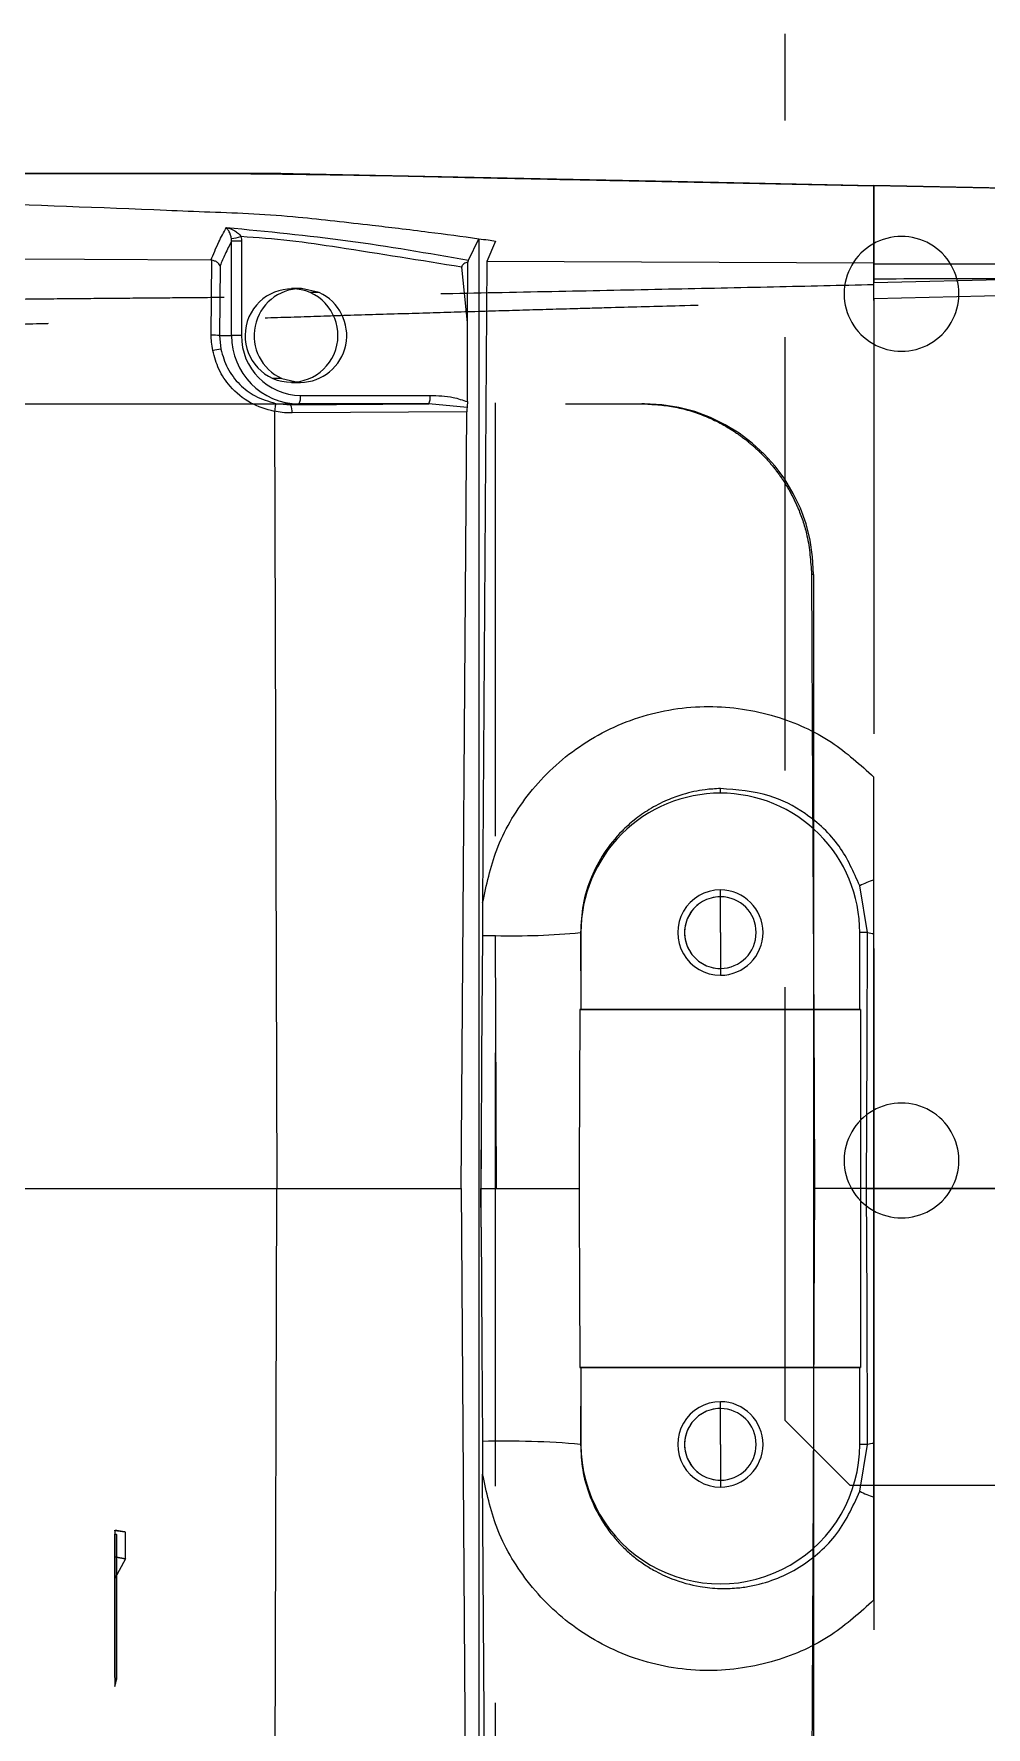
# Model space of a CAD drawing. Header units: millimetres. Extents: x 126 to 938, y 244 to 707.
# Drawn here: x 721.262 to 724.053, y 559.609 to 564.571 of the extents above; entities that cross this region are included whole.
import ezdxf

# ---------------------------------------------------------------- set-up
doc = ezdxf.new("R2010")
doc.units = ezdxf.units.MM
doc.linetypes.add('HIDDEN', pattern=[1.905, 1.27, -0.635])

msp = doc.modelspace()

# ---------------------------------------------------------------- linework, layer by layer
at = {"color": 7, "linetype": 'HIDDEN', "lineweight": 18}
for p, q in [((723.4634, 560.5074), (723.4634, 564.5714)), ((723.4634, 560.5074), (723.4634, 564.5714)), ((716.81, 564.1623), (721.8045, 564.1623)), ((721.8045, 564.1623), (721.9737, 564.1623)), ((723.1319, 564.1384), (721.9737, 564.1623)), ((723.7237, 564.1262), (723.1319, 564.1384)), ((723.7237, 564.1267), (723.7237, 564.0849)), ((723.7237, 564.1267), (723.7237, 564.0671)), ((723.7237, 564.1266), (723.7237, 564.0671)), ((723.7237, 563.8971), (723.7237, 564.0842)), ((723.7237, 563.8359), (723.7237, 563.9747)), ((723.7237, 563.9747), (723.7237, 563.842)), ((722.6149, 558.4103), (722.6149, 563.9642)), ((723.7237, 563.8971), (723.7237, 563.8529)), ((723.7237, 563.7958), (723.7237, 563.842)), ((723.7237, 563.7898), (723.7237, 563.8359)), ((723.7237, 563.7958), (723.7237, 561.2107)), ((723.7237, 563.7898), (723.7237, 561.2107)), ((721.988, 563.5615), (721.962, 563.5615)), ((720.9146, 563.4873), (723.0435, 563.4873)), ((720.9222, 563.4873), (723.0513, 563.4873)), ((723.0513, 563.4873), (723.0435, 563.4873)), ((723.5465, 562.9873), (723.541, 562.9873)), ((723.5465, 562.9873), (723.5465, 561.8495)), ((723.7237, 561.1873), (723.7237, 562.3929)), ((723.5465, 561.8495), (723.5465, 560.525)), ((723.6846, 561.7123), (722.8618, 561.7123)), ((722.8631, 561.7123), (722.8647, 561.7123)), ((723.7237, 561.1873), (723.5496, 561.1873)), ((723.7237, 561.2107), (723.7237, 561.1873)), ((723.7237, 561.2107), (723.7237, 561.1873)), ((723.7237, 561.1873), (723.7237, 559.9816)), ((726.102, 561.1873), (723.7237, 561.1873)), ((723.7237, 561.1873), (723.7237, 561.1639)), ((723.7237, 561.1873), (723.7237, 561.1639)), ((723.7237, 561.1639), (723.7237, 558.5787)), ((723.7237, 561.1639), (723.7237, 561.1639)), ((723.7237, 561.1639), (723.7237, 558.5847)), ((722.8618, 560.6623), (723.6846, 560.6623)), ((722.8647, 560.6623), (722.8631, 560.6623)), ((723.4634, 560.5074), (723.6539, 560.3169)), ((723.6539, 560.3169), (723.4634, 560.5074)), ((723.5465, 560.525), (723.5465, 559.3873)), ((724.1325, 560.3169), (723.6539, 560.3169)), ((724.1325, 560.3169), (723.6539, 560.3169)), ((721.4987, 560.184), (721.4987, 560.1855)), ((721.4987, 560.1855), (721.4987, 560.1072)), ((721.4987, 560.184), (721.4987, 560.0444)), ((721.53, 560.1802), (721.4987, 560.184)), ((721.4987, 560.1735), (721.4987, 560.1746)), ((721.4987, 559.7543), (721.4987, 560.1746)), ((721.4987, 560.1735), (721.4987, 559.7278)), ((721.5039, 560.1735), (721.4987, 560.1735)), ((721.5039, 560.1735), (721.5039, 559.7478)), ((721.53, 560.1016), (721.53, 560.1802)), ((721.4987, 560.1072), (721.4987, 560.0444)), ((721.53, 560.1016), (721.4987, 560.0444)), ((721.4987, 559.7543), (721.4987, 559.7278))]:
    msp.add_line(p, q, dxfattribs=at)
at = {"color": 7, "linetype": 'Continuous', "lineweight": 25}
for p, q in [((721.9589, 564.1623), (721.0054, 564.1623)), ((721.9737, 564.1623), (721.9589, 564.1623)), ((721.9853, 564.162), (722.0269, 564.1612)), ((722.0269, 564.1612), (722.0642, 564.1604)), ((722.0929, 564.1598), (722.6235, 564.1489)), ((722.6237, 564.1489), (723.7237, 564.1262)), ((723.7237, 564.0849), (723.7237, 564.1267)), ((723.7237, 563.8989), (723.7237, 564.0842)), ((721.8412, 563.9638), (721.8408, 563.9712)), ((722.5351, 563.908), (722.5656, 563.9711)), ((722.5656, 563.9711), (722.5656, 558.4034)), ((721.8412, 563.6873), (721.8412, 563.9638)), ((721.8701, 563.9638), (721.8412, 563.9638)), ((721.8701, 563.9638), (721.8701, 563.6873)), ((722.6149, 563.9642), (722.589, 563.9041)), ((721.4102, 563.9096), (721.0224, 563.9115)), ((721.7804, 563.9078), (721.4102, 563.9096)), ((721.7829, 563.9077), (721.7804, 563.9078)), ((721.7814, 563.6881), (721.7829, 563.9077)), ((721.8074, 563.8917), (721.806, 563.6873)), ((722.5322, 563.7254), (722.5161, 563.8876)), ((722.5322, 563.7254), (722.5335, 563.902)), ((722.589, 563.9041), (722.5769, 562.0244)), ((723.7237, 563.8989), (722.589, 563.9041)), ((723.7237, 563.8529), (723.7237, 563.8989)), ((722.0428, 563.8248), (722.0168, 563.8248)), ((722.0976, 563.813), (722.0716, 563.813)), ((722.5322, 563.4934), (722.5322, 563.7254)), ((721.806, 563.6873), (721.8098, 563.6471)), ((721.806, 563.6873), (721.8412, 563.6873)), ((721.8701, 563.6873), (721.8412, 563.6873)), ((722.0168, 563.5498), (722.0428, 563.5498)), ((721.9693, 563.4884), (722.0137, 563.4843)), ((722.0137, 563.4843), (722.0386, 563.4868)), ((722.0137, 563.4843), (722.4189, 563.4868)), ((722.4189, 563.4868), (722.0386, 563.4868)), ((722.0428, 563.5118), (722.4231, 563.5118)), ((722.5312, 563.4763), (722.4189, 563.4868)), ((721.9665, 563.4644), (721.9737, 561.1873)), ((722.5303, 563.4634), (722.0183, 563.4602)), ((722.5141, 561.1873), (722.5303, 563.4634)), ((723.7237, 562.0918), (723.7237, 562.3929)), ((723.2737, 562.346), (723.2737, 562.3595)), ((723.7237, 561.9344), (723.7237, 562.0918)), ((723.2737, 562.0423), (723.2737, 562.0623)), ((723.2737, 561.9373), (723.2737, 562.0423)), ((723.7049, 561.9373), (723.6823, 562.0746)), ((722.5769, 562.0244), (722.5762, 561.9285)), ((722.864, 561.9373), (722.865, 561.9373)), ((722.864, 561.9373), (722.8647, 561.7123)), ((722.865, 561.9373), (722.865, 561.7123)), ((723.2737, 561.9373), (723.2737, 561.8323)), ((723.7049, 561.9373), (723.6825, 561.9373)), ((723.6825, 561.7123), (723.6825, 561.9373)), ((723.7237, 561.1873), (723.7237, 561.9344)), ((722.6172, 561.1873), (722.615, 561.9285)), ((723.2737, 561.8323), (723.2737, 561.8123)), ((722.8618, 561.7123), (722.8631, 561.7123)), ((722.865, 561.7123), (722.8647, 561.7123)), ((722.865, 561.7123), (723.6825, 561.7123)), ((723.6846, 561.7123), (723.6825, 561.7123)), ((723.6846, 561.7123), (723.6846, 560.6623)), ((722.5722, 561.3004), (722.5715, 561.1873)), ((722.5725, 561.1873), (722.5722, 561.3004)), ((713.0737, 561.1873), (721.9737, 561.1873)), ((721.9665, 558.9101), (721.9737, 561.1873)), ((721.9737, 561.1873), (722.5141, 561.1873)), ((722.5141, 561.1873), (722.5303, 558.9112)), ((722.5715, 561.1873), (722.5725, 561.1873)), ((722.5722, 561.0741), (722.5715, 561.1873)), ((722.5722, 561.0741), (722.5725, 561.1873)), ((722.5725, 561.1873), (722.6172, 561.1873)), ((722.6172, 561.1873), (722.8594, 561.1873)), ((723.7025, 561.1873), (723.7237, 561.1873)), ((723.7237, 560.4401), (723.7237, 561.1873)), ((723.7237, 561.1873), (726.7987, 561.1873)), ((722.8631, 560.6623), (722.8618, 560.6623)), ((722.8647, 560.6623), (722.864, 560.4373)), ((722.8647, 560.6623), (722.865, 560.6623)), ((722.865, 560.6623), (722.865, 560.4373)), ((723.6825, 560.6623), (722.865, 560.6623)), ((723.6825, 560.4373), (723.6825, 560.6623)), ((723.6825, 560.6623), (723.6846, 560.6623)), ((723.2737, 560.5423), (723.2737, 560.5623)), ((723.2737, 560.4373), (723.2737, 560.5423)), ((722.5762, 560.446), (722.5769, 560.3501)), ((722.864, 560.4373), (722.865, 560.4373)), ((723.2737, 560.4373), (723.2737, 560.3323)), ((723.6823, 560.2999), (723.7049, 560.4373)), ((723.7049, 560.4373), (723.6825, 560.4373)), ((723.7237, 560.2827), (723.7237, 560.4401)), ((722.589, 558.4704), (722.5769, 560.3501)), ((723.2737, 560.3323), (723.2737, 560.3123)), ((723.7237, 559.9816), (723.7237, 560.2827))]:
    msp.add_line(p, q, dxfattribs=at)
at = {"color": 7, "linetype": 'Continuous', "lineweight": 25, "flags": 128}
for points in [[(726.8987, 564.0623), (726.7418, 564.0654), (726.5857, 564.0686), (726.3403, 564.0736), (725.9022, 564.0825), (725.1199, 564.0984), (723.7237, 564.1267)], [(722.0976, 563.813), (722.0461, 563.8247), (722.0428, 563.8248)], [(723.7025, 561.1873), (723.7039, 561.6073), (723.7049, 561.9373)], [(722.5762, 561.9285), (722.574, 561.5761), (722.5722, 561.3004)], [(723.7049, 560.4373), (723.7036, 560.8573), (723.7025, 561.1873)], [(722.5722, 561.0741), (722.5745, 560.723), (722.5762, 560.446)]]:
    msp.add_lwpolyline(points, dxfattribs=at)
at = {"color": 7, "linetype": 'HIDDEN', "lineweight": 18, "flags": 128}
for points in [[(723.7237, 564.1267), (726.0736, 564.079), (726.6768, 564.0668), (726.8354, 564.0635), (726.8918, 564.0624), (726.8987, 564.0623)], [(726.0396, 563.8949), (724.8816, 563.8684), (723.7237, 563.842)], [(721.988, 563.5615), (722.0396, 563.5498), (722.0428, 563.5498)], [(723.541, 562.9873), (723.544, 562.3501), (723.5465, 561.8495)], [(723.5465, 561.8495), (723.5482, 561.4787), (723.5496, 561.1873)], [(723.5496, 561.1873), (723.5479, 560.8164), (723.5465, 560.525)], [(723.5465, 560.525), (723.5434, 559.8879), (723.541, 559.3873)]]:
    msp.add_lwpolyline(points, dxfattribs=at)
at = {"color": 7, "linetype": 'Continuous', "lineweight": 25}
for centre, radius, start, end in [((721.7932, 564.2574), 0.2902, 279.4339, 285.0301), ((722.0178, 563.6868), 0.1372, 66.9245, 245.9768), ((722.0157, 563.6877), 0.1372, 246.9245, 65.9768), ((722.0408, 563.6875), 0.1378, 270.8459, 65.634), ((721.7842, 563.4223), 0.2658, 85.3077, 90.6025), ((722.0401, 563.6857), 0.1989, 179.5663, 269.5564), ((722.0442, 563.6859), 0.1741, 179.5626, 269.5605), ((721.842, 563.3826), 0.2665, 96.9537, 102.2011), ((721.9801, 563.4655), 0.0385, 352.0868, 29.267), ((722.0022, 563.5059), 0.0411, 332.3289, 8.2948), ((722.3824, 563.5059), 0.0412, 332.3686, 8.2551), ((723.2737, 561.9373), 0.4087, 89.9993, 180.0007), ((723.2737, 561.9373), 0.4087, 359.9993, 89.9998), ((723.8408, 561.7518), 0.3596, 108.9988, 116.1413), ((723.2737, 561.9373), 0.125, 89.9986, 270.0014), ((723.2737, 561.9373), 0.105, 89.9967, 270.0033), ((723.2737, 561.9373), 0.125, 270.0014, 89.9986), ((723.2737, 561.9373), 0.105, 270, 90), ((722.6635, 564.1007), 2.1728, 268.7206, 275.2956), ((723.7277, 562.0247), 0.0903, 255.4282, 267.4872), ((722.5931, 569.9499), 8.0214, 269.87931, 270.15596), ((723.2737, 560.4373), 0.125, 89.9986, 270.0014), ((723.2737, 560.4373), 0.105, 89.9967, 270.0033), ((723.2737, 560.4373), 0.125, 270.0014, 89.9986), ((723.2737, 560.4373), 0.105, 270, 90), ((722.6422, 557.8746), 2.5723, 85.0526, 91.469), ((723.2737, 560.4373), 0.4087, 179.9998, 0.0002), ((723.7278, 560.3487), 0.0914, 92.5839, 104.5007), ((723.8416, 560.6248), 0.3618, 243.8875, 250.9865)]:
    msp.add_arc(centre, radius, start, end, dxfattribs=at)
at = {"color": 7, "linetype": 'HIDDEN', "lineweight": 18}
for centre, radius, start, end in [((723.8047, 563.8094), 0.1683, 359.9991, 180.0009), ((723.8047, 563.8094), 0.1683, 359.9991, 180.0009), ((722.0449, 563.687), 0.1378, 90.8493, 245.6311), ((723.8047, 563.8094), 0.1683, 179.9991, 0.0009), ((723.8047, 563.8094), 0.1683, 179.9991, 0.0009), ((723.0485, 562.9893), 0.498, 359.7698, 89.6695), ((723.2737, 561.9373), 0.105, 89.9967, 270.0033), ((723.2737, 561.9373), 0.105, 270, 90), ((723.8047, 561.2694), 0.1683, 359.9991, 180.0009), ((723.8047, 561.2694), 0.1683, 359.9991, 180.0009), ((723.8047, 561.2694), 0.1683, 179.9991, 0.0009), ((723.8047, 561.2694), 0.1683, 179.9991, 0.0009), ((723.2737, 560.4373), 0.105, 89.9967, 270.0033), ((723.2737, 560.4373), 0.105, 270, 90)]:
    msp.add_arc(centre, radius, start, end, dxfattribs=at)
at = {"color": 7, "linetype": 'Continuous', "lineweight": 25}
for points, knots in [([(718.3884, 564.1623), (718.534, 564.1576), (718.8169, 564.1486), (719.2382, 564.135), (719.6549, 564.1216), (720.0688, 564.1085), (720.7348, 564.0875), (721.3022, 564.0694), (721.778, 564.0494), (721.907, 564.0449), (722.0289, 564.036), (722.1443, 564.023), (722.2422, 564.0121), (722.334, 564.0012), (722.4383, 563.9883), (722.5166, 563.9777), (722.5656, 563.9711)], [0, 0, 0, 0, 0.104464, 0.202961, 0.302306, 0.403461, 0.499879, 0.780138, 0.810619, 0.841394, 0.872648, 0.898288, 0.924642, 0.943285, 0.964559, 1, 1, 1, 1]), ([(721.9853, 564.162), (721.9804, 564.1621), (721.9716, 564.1622), (721.9628, 564.1622), (721.9589, 564.1623)], [0, 0, 0, 0, 0.558684, 1, 1, 1, 1]), ([(721.9737, 564.1623), (721.9759, 564.1622), (721.9797, 564.1621), (721.9836, 564.1621), (721.9853, 564.162)], [0, 0, 0, 0, 0.560921, 1, 1, 1, 1]), ([(722.0642, 564.1604), (722.069, 564.1603), (722.0786, 564.1601), (722.0881, 564.1599), (722.0929, 564.1598)], [0, 0, 0, 0, 0.5023935, 1, 1, 1, 1]), ([(723.7237, 564.0842), (723.7237, 564.0843), (723.7237, 564.0845), (723.7237, 564.0848), (723.7237, 564.0849)], [0, 0, 0, 0, 0.504083, 1, 1, 1, 1]), ([(721.7804, 563.9077), (721.7877, 563.9258), (721.801, 563.9587), (721.8183, 563.9898), (721.8261, 564.0038)], [0, 0, 0, 0, 0.5496509, 1, 1, 1, 1]), ([(721.8261, 564.0038), (721.945, 563.9924), (722.1826, 563.9698), (722.4176, 563.9286), (722.5351, 563.908)], [0, 0, 0, 0, 0.500488, 1, 1, 1, 1]), ([(721.8408, 563.9712), (721.8404, 563.973), (721.8397, 563.9765), (721.8377, 563.9831), (721.8341, 563.9927), (721.8291, 563.9996), (721.8261, 564.0038)], [0, 0, 0, 0, 0.151013, 0.298992, 0.57168, 1, 1, 1, 1]), ([(721.8261, 564.0038), (721.8344, 564.0011), (721.847, 563.9971), (721.8593, 563.9882), (721.8653, 563.9822), (721.8674, 563.9788), (721.8684, 563.9772)], [0, 0, 0, 0, 0.510328, 0.764116, 0.885883, 1, 1, 1, 1]), ([(722.5161, 563.8876), (722.3956, 563.907), (722.2277, 563.934), (722.012, 563.9668), (721.9163, 563.9737), (721.8684, 563.9772)], [0, 0, 0, 0, 0.560128, 0.780153, 1, 1, 1, 1]), ([(721.8684, 563.9772), (721.869, 563.9747), (721.8699, 563.9703), (721.87, 563.9657), (721.8701, 563.9638)], [0, 0, 0, 0, 0.55978, 1, 1, 1, 1]), ([(722.5656, 563.9711), (722.5748, 563.9698), (722.5912, 563.9675), (722.6076, 563.9652), (722.6149, 563.9642)], [0, 0, 0, 0, 0.560034, 1, 1, 1, 1]), ([(721.8412, 563.9638), (721.8346, 563.9511), (721.8224, 563.9276), (721.8121, 563.903), (721.8074, 563.8917)], [0, 0, 0, 0, 0.535419, 1, 1, 1, 1]), ([(721.8074, 563.8917), (721.8064, 563.8938), (721.8045, 563.8977), (721.7987, 563.9023), (721.7916, 563.9059), (721.7858, 563.9071), (721.7829, 563.9077)], [0, 0, 0, 0, 0.226568, 0.421497, 0.71693, 1, 1, 1, 1]), ([(722.5335, 563.902), (722.5295, 563.9009), (722.5246, 563.8995), (722.5196, 563.8959), (722.5175, 563.8936), (722.5161, 563.8908), (722.5161, 563.8887), (722.5161, 563.8876)], [0, 0, 0, 0, 0.494436, 0.625801, 0.746125, 0.873217, 1, 1, 1, 1]), ([(722.5351, 563.908), (722.5348, 563.9072), (722.5341, 563.9052), (722.5337, 563.9032), (722.5335, 563.902)], [0, 0, 0, 0, 0.434423, 1, 1, 1, 1]), ([(723.7237, 563.8971), (724.2528, 563.898), (725.3111, 563.8998), (726.3695, 563.8946), (726.8987, 563.892)], [0, 0, 0, 0, 0.4999147, 1, 1, 1, 1]), ([(726.8987, 563.8496), (726.5389, 563.852), (725.9462, 563.8561), (725.1207, 563.8537), (724.4222, 563.853), (723.9565, 563.8529), (723.7237, 563.8529)], [0, 0, 0, 0, 0.3400059, 0.5600034, 0.7800008, 1, 1, 1, 1]), ([(721.7857, 563.643), (721.7843, 563.6514), (721.7818, 563.6663), (721.7816, 563.6815), (721.7814, 563.6881)], [0, 0, 0, 0, 0.559855, 1, 1, 1, 1]), ([(721.9665, 563.4644), (721.9426, 563.4714), (721.8937, 563.4857), (721.8385, 563.5324), (721.8013, 563.5866), (721.7908, 563.6245), (721.7857, 563.643)], [0, 0, 0, 0, 0.276303, 0.563294, 0.786598, 1, 1, 1, 1]), ([(721.8098, 563.6471), (721.8152, 563.6283), (721.8263, 563.59), (721.8626, 563.5431), (721.9106, 563.5058), (721.949, 563.4945), (721.9693, 563.4884)], [0, 0, 0, 0, 0.245605, 0.499448, 0.73445, 1, 1, 1, 1]), ([(721.9693, 563.4884), (721.9694, 563.4877), (721.9698, 563.4853), (721.969, 563.4803), (721.9682, 563.4734), (721.9672, 563.4681), (721.9666, 563.4653)], [0, 0, 0, 0, 0.094532, 0.311465, 0.634307, 1, 1, 1, 1]), ([(722.4231, 563.5118), (722.4459, 563.5111), (722.4832, 563.51), (722.5184, 563.4981), (722.5322, 563.4934)], [0, 0, 0, 0, 0.608955, 1, 1, 1, 1]), ([(722.5312, 563.4763), (722.5309, 563.4739), (722.5305, 563.4697), (722.5304, 563.4653), (722.5303, 563.4634)], [0, 0, 0, 0, 0.540441, 1, 1, 1, 1]), ([(722.5322, 563.4934), (722.5322, 563.4904), (722.5321, 563.4847), (722.5315, 563.479), (722.5312, 563.4763)], [0, 0, 0, 0, 0.523011, 1, 1, 1, 1]), ([(721.9666, 563.4653), (721.9666, 563.4651), (721.9665, 563.4648), (721.9665, 563.4645), (721.9665, 563.4644)], [0, 0, 0, 0, 0.556557, 1, 1, 1, 1]), ([(722.0183, 563.4602), (722.0085, 563.4604), (721.9912, 563.4608), (721.9741, 563.4639), (721.9666, 563.4653)], [0, 0, 0, 0, 0.56044, 1, 1, 1, 1]), ([(722.5769, 562.0244), (722.5882, 562.077), (722.6121, 562.189), (722.7047, 562.3469), (722.8462, 562.485), (723.0315, 562.5781), (723.2364, 562.6104), (723.4319, 562.5806), (723.5991, 562.5062), (723.6839, 562.4292), (723.7237, 562.3929)], [0, 0, 0, 0, 0.107676, 0.228928, 0.361289, 0.499995, 0.638699, 0.771062, 0.892321, 1, 1, 1, 1]), ([(723.2737, 562.3595), (723.2588, 562.3587), (723.2217, 562.3565), (723.1692, 562.3449), (723.1143, 562.325), (723.0663, 562.3001), (723.0222, 562.2692), (722.9759, 562.2275), (722.9312, 562.1723), (722.8928, 562.0989), (722.8683, 562.0201), (722.8654, 561.9646), (722.864, 561.9373)], [0, 0, 0, 0, 0.068873, 0.171182, 0.246406, 0.337147, 0.419651, 0.494027, 0.623508, 0.744827, 0.874172, 1, 1, 1, 1]), ([(723.6823, 562.0746), (723.6645, 562.1148), (723.6278, 562.1974), (723.5309, 562.287), (723.4104, 562.3494), (723.3222, 562.3559), (723.2737, 562.3595)], [0, 0, 0, 0, 0.24647, 0.505874, 0.728294, 1, 1, 1, 1]), ([(722.8618, 561.7123), (722.8614, 561.6139), (722.8608, 561.4389), (722.8598, 561.2639), (722.8594, 561.1873)], [0, 0, 0, 0, 0.562033, 1, 1, 1, 1]), ([(722.8594, 561.1873), (722.8599, 561.0896), (722.8609, 560.9146), (722.8615, 560.7396), (722.8618, 560.6623)], [0, 0, 0, 0, 0.558011, 1, 1, 1, 1]), ([(722.864, 560.4373), (722.8652, 560.4124), (722.8675, 560.362), (722.8878, 560.2898), (722.9197, 560.2216), (722.9552, 560.1718), (722.9882, 560.1362), (723.0146, 560.1121), (723.0446, 560.0892), (723.0832, 560.065), (723.1391, 560.0385), (723.2049, 560.0203), (723.2691, 560.014), (723.3177, 560.0154), (723.3721, 560.0227), (723.4322, 560.0394), (723.4996, 560.0716), (723.559, 560.1143), (723.6302, 560.1855), (723.6613, 560.2538), (723.6823, 560.2999)], [0, 0, 0, 0, 0.0630049, 0.1275292, 0.1886696, 0.2531627, 0.2816468, 0.3118033, 0.3436418, 0.3771783, 0.4271137, 0.5000619, 0.5491176, 0.5901661, 0.6231349, 0.6881494, 0.7472659, 0.8116392, 0.8731265, 1, 1, 1, 1]), ([(723.7237, 559.9816), (723.6839, 559.9453), (723.5991, 559.8683), (723.4319, 559.7939), (723.2364, 559.7641), (723.0315, 559.7964), (722.8462, 559.8895), (722.7047, 560.0276), (722.6121, 560.1855), (722.5882, 560.2975), (722.5769, 560.3501)], [0, 0, 0, 0, 0.10768, 0.228937, 0.3613, 0.500005, 0.63871, 0.771071, 0.892324, 1, 1, 1, 1])]:
    msp.add_open_spline(points, degree=3, knots=knots, dxfattribs=at)
at = {"color": 7, "linetype": 'HIDDEN', "lineweight": 18}
for points, knots in [([(721.8045, 564.1623), (721.9284, 564.1611), (722.1762, 564.1588), (722.6187, 564.1485), (722.9373, 564.1422), (723.1319, 564.1384)], [0, 0, 0, 0, 0.280042, 0.560034, 1, 1, 1, 1]), ([(723.7237, 564.0671), (723.7235, 564.0534), (723.7231, 564.0226), (723.7235, 563.9918), (723.7237, 563.9747)], [0, 0, 0, 0, 0.445841, 1, 1, 1, 1]), ([(723.7237, 563.8359), (723.6257, 563.8337), (723.4252, 563.829), (723.1173, 563.8225), (722.797, 563.816), (722.5164, 563.8104), (722.2862, 563.8059), (722.1153, 563.8026), (721.9629, 563.7999), (721.8207, 563.7986), (721.6889, 563.7974), (721.5546, 563.7963), (721.4137, 563.7951), (721.2541, 563.7936), (721.0759, 563.7917), (720.889, 563.7893), (720.7161, 563.7865), (720.5793, 563.7841), (720.4865, 563.7825), (720.4194, 563.7814), (720.356, 563.7805), (720.2796, 563.7793), (720.1875, 563.7777), (720.0897, 563.7759), (719.9796, 563.7737), (719.8509, 563.771), (719.6878, 563.7675), (719.4902, 563.7631), (719.258, 563.7575), (719.0248, 563.7515), (718.8203, 563.7459), (718.6536, 563.741), (718.5023, 563.7367), (718.348, 563.7313), (718.1929, 563.7284), (718.0505, 563.7163), (717.9314, 563.7001), (717.8136, 563.6847), (717.6715, 563.6651), (717.4818, 563.6381), (717.2674, 563.6066), (717.0493, 563.574), (716.8392, 563.5418), (716.6341, 563.5092), (716.4247, 563.4746), (716.284, 563.4501), (716.213, 563.4377)], [0, 0, 0, 0, 0.039026, 0.079894, 0.122612, 0.166623, 0.19164, 0.214323, 0.234669, 0.252359, 0.270935, 0.287166, 0.305868, 0.327045, 0.3507, 0.376838, 0.401485, 0.419582, 0.431323, 0.438422, 0.446328, 0.456581, 0.468813, 0.483027, 0.495553, 0.512638, 0.534289, 0.560521, 0.591349, 0.626795, 0.653416, 0.67281, 0.693213, 0.713704, 0.734284, 0.75498, 0.770563, 0.782155, 0.802277, 0.827694, 0.858458, 0.888571, 0.915509, 0.94311, 0.971291, 1, 1, 1, 1]), ([(723.7237, 563.7958), (724.1563, 563.8057), (724.9288, 563.8234), (725.7014, 563.8413), (726.0413, 563.8492)], [0, 0, 0, 0, 0.560001, 1, 1, 1, 1]), ([(716.2506, 563.3022), (716.3276, 563.3155), (716.4823, 563.3421), (716.7158, 563.3809), (716.9638, 563.4211), (717.2316, 563.4632), (717.5059, 563.5059), (717.7619, 563.5448), (717.9342, 563.5702), (718.0382, 563.5852), (718.0789, 563.591), (718.1076, 563.5952), (718.1266, 563.598), (718.1409, 563.6007), (718.1614, 563.6012), (718.1807, 563.6023), (718.2726, 563.6067), (718.4385, 563.6148), (718.6816, 563.6258), (718.924, 563.6365), (719.1568, 563.646), (719.4158, 563.6555), (719.6778, 563.665), (719.927, 563.6741), (720.0914, 563.6803), (720.2005, 563.6847), (720.2716, 563.6876), (720.3362, 563.6905), (720.3914, 563.6931), (720.4366, 563.6954), (720.487, 563.6983), (720.571, 563.7008), (720.6912, 563.7049), (720.8266, 563.7092), (720.947, 563.7129), (721.0517, 563.716), (721.1756, 563.7195), (721.3256, 563.7236), (721.5053, 563.7284), (721.6901, 563.7332), (721.8669, 563.7372), (722.034, 563.742), (722.1946, 563.7473), (722.3581, 563.7522), (722.5231, 563.7572), (722.6836, 563.7619), (722.8268, 563.766), (722.9832, 563.7704), (723.1728, 563.7755), (723.4294, 563.7822), (723.6193, 563.7871), (723.7237, 563.7898)], [0, 0, 0, 0, 0.031248, 0.062808, 0.094681, 0.131751, 0.171226, 0.205743, 0.235302, 0.240906, 0.247788, 0.251748, 0.25248, 0.255504, 0.257535, 0.260691, 0.26322, 0.294326, 0.327123, 0.360596, 0.391368, 0.420317, 0.464249, 0.496268, 0.520067, 0.530048, 0.539922, 0.548545, 0.555917, 0.562039, 0.566652, 0.576094, 0.595669, 0.614732, 0.630297, 0.643865, 0.656607, 0.679894, 0.703864, 0.728519, 0.753857, 0.774593, 0.795384, 0.818142, 0.840023, 0.861404, 0.882385, 0.897312, 0.924003, 0.958232, 1, 1, 1, 1]), ([(723.0435, 563.4873), (723.0747, 563.4855), (723.138, 563.482), (723.2307, 563.4535), (723.3034, 563.4153), (723.3571, 563.3757), (723.3934, 563.3427), (723.4258, 563.3071), (723.4545, 563.2689), (723.4807, 563.2261), (723.5073, 563.1703), (723.5338, 563.091), (723.5384, 563.0254), (723.541, 562.9873)], [0, 0, 0, 0, 0.1196185, 0.2424678, 0.3686083, 0.4330032, 0.4982437, 0.5562975, 0.6173876, 0.6815212, 0.7486868, 0.8541067, 1, 1, 1, 1]), ([(721.53, 560.1802), (721.5242, 560.1812), (721.5137, 560.1829), (721.5033, 560.1847), (721.4987, 560.1855)], [0, 0, 0, 0, 0.56005, 1, 1, 1, 1]), ([(721.4987, 560.1746), (721.4997, 560.1744), (721.5014, 560.1741), (721.5032, 560.1737), (721.5039, 560.1735)], [0, 0, 0, 0, 0.55267, 1, 1, 1, 1]), ([(721.53, 560.1016), (721.5242, 560.1026), (721.5137, 560.1045), (721.5033, 560.1064), (721.4987, 560.1072)], [0, 0, 0, 0, 0.560633, 1, 1, 1, 1]), ([(721.4987, 559.7543), (721.4997, 559.7531), (721.5014, 559.7509), (721.5032, 559.7488), (721.5039, 559.7478)], [0, 0, 0, 0, 0.558682, 1, 1, 1, 1]), ([(721.4987, 559.7278), (721.4997, 559.7315), (721.5015, 559.7382), (721.5032, 559.7449), (721.5039, 559.7478)], [0, 0, 0, 0, 0.5565982, 1, 1, 1, 1])]:
    msp.add_open_spline(points, degree=3, knots=knots, dxfattribs=at)

doc.saveas('drawing.dxf')
